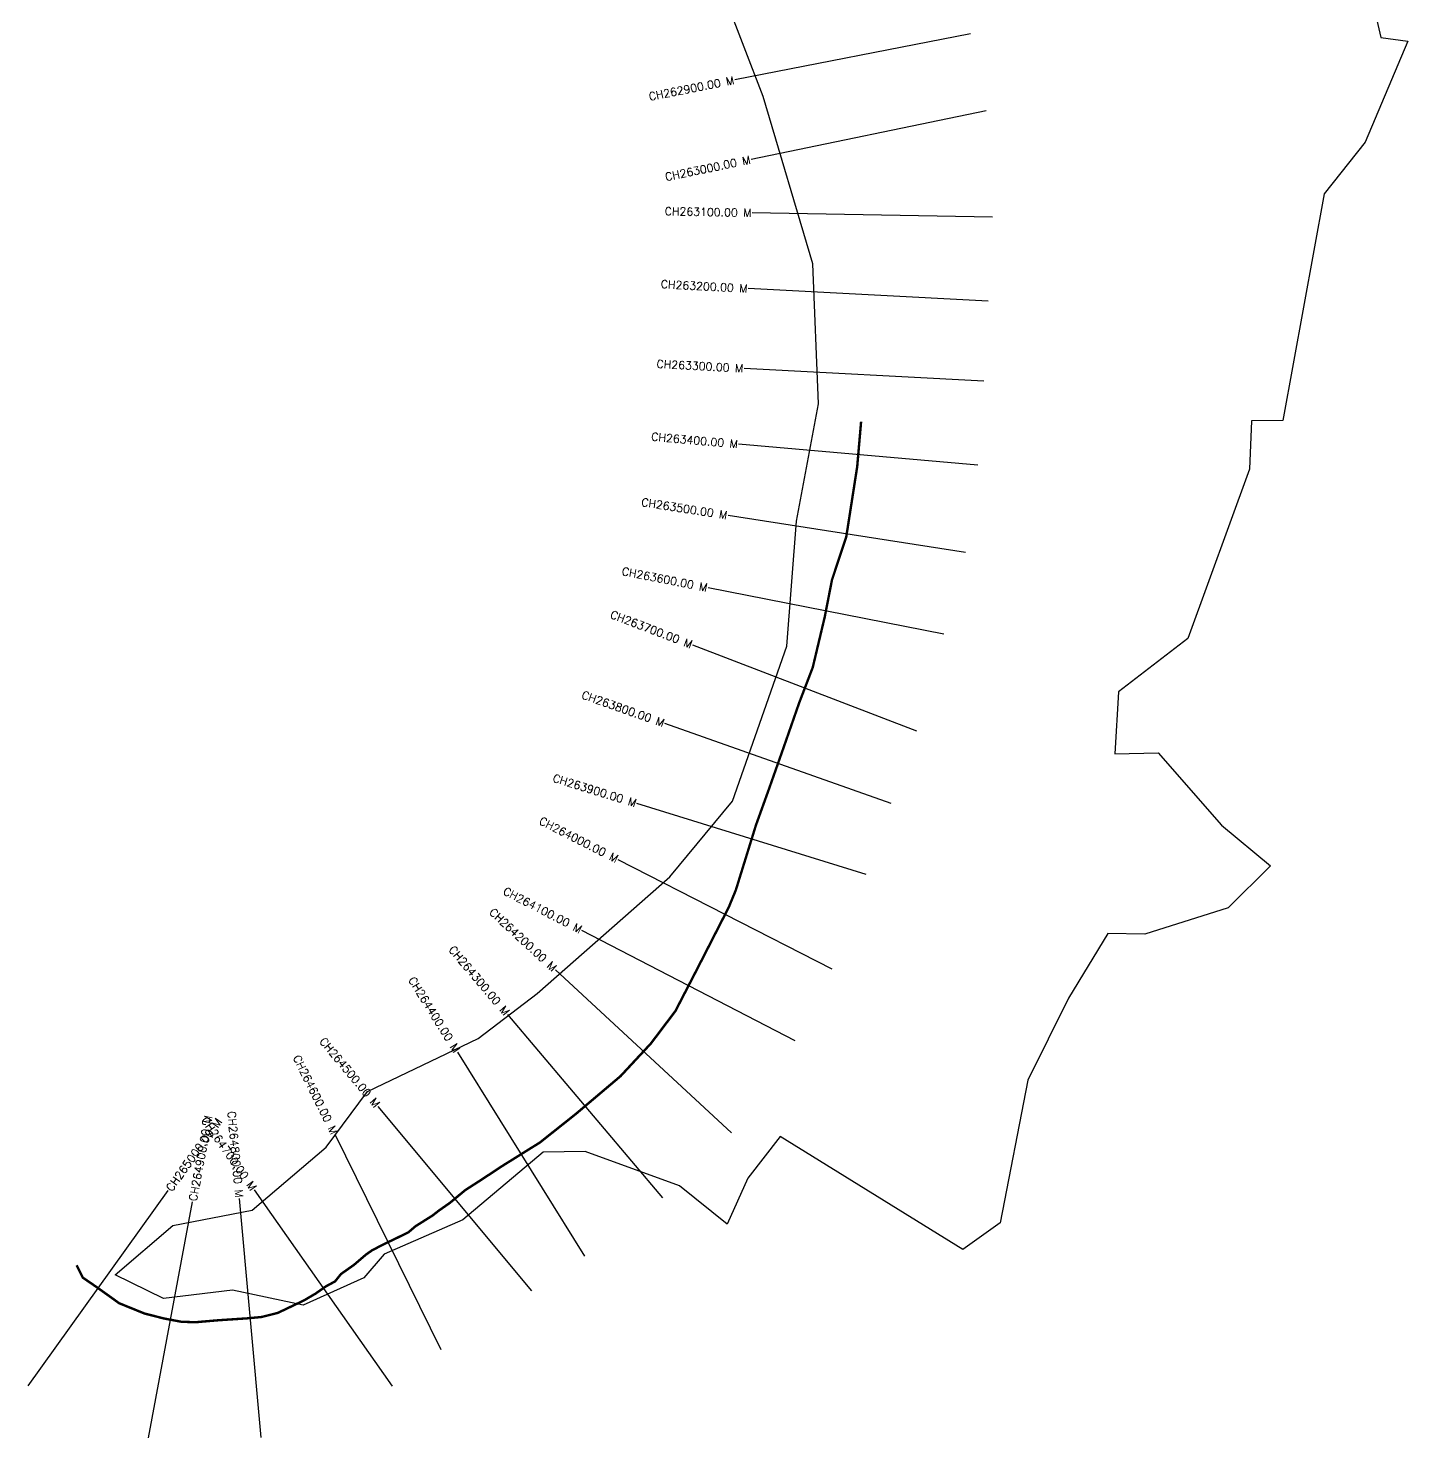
# Model space of a CAD drawing. Header units: metres. Extents: x 279213 to 282149, y 2032389 to 2036914.
# Drawn here: x 279911 to 281634, y 2032389 to 2034150 of the extents above; entities that cross this region are included whole.
import ezdxf
from ezdxf.enums import TextEntityAlignment as Align

# ---------------------------------------------------------------- set-up
doc = ezdxf.new("R2010")
doc.units = ezdxf.units.M
for name, color, linetype in [('CS', 134, 'Continuous'), ('CSMark', 6, 'Continuous'), ('NATURALLY PROTECTED', 3, 'Continuous'), ('village', 3, 'Continuous')]:
    doc.layers.add(name, color=color, linetype=linetype)
doc.styles.get("Standard").update_dxf_attribs({"font": 'simplex.shx'})

msp = doc.modelspace()

# ---------------------------------------------------------------- linework, layer by layer
at = {"layer": 'CS'}
for p, q in [((281088, 2034143.3), (280793.6, 2034085.6)), ((281107.6, 2034046.8), (280813.8, 2033986.2)), ((281115.3, 2033914.1), (280815.4, 2033919.5)), ((281110, 2033809.1), (280810.4, 2033824.8)), ((281104.7, 2033709.1), (280805.1, 2033725.1)), ((281097.1, 2033604.3), (280798.3, 2033630.5)), ((281081.5, 2033495.4), (280785.1, 2033541.6)), ((281054.5, 2033393.2), (280760.1, 2033451)), ((281021.1, 2033272.2), (280740.9, 2033379.4)), ((280988.9, 2033181.7), (280706, 2033281.6)), ((280957.8, 2033092.8), (280671.3, 2033181.6)), ((280915, 2032974.8), (280647.8, 2033111.3)), ((280869, 2032885.1), (280602.6, 2033023)), ((280789.5, 2032770.1), (280569.4, 2032973.9)), ((280703.5, 2032689.2), (280509.8, 2032918.2)), ((280606.2, 2032616.4), (280447.5, 2032871)), ((280540, 2032572.7), (280347.9, 2032803.2)), ((280426.7, 2032499.2), (280294.2, 2032768.3)), ((279910.9, 2032454.3), (280085.7, 2032698.1)), ((280061.3, 2032389.3), (280116.3, 2032684.2)), ((280201.9, 2032389.5), (280174.8, 2032688.3)), ((280365.9, 2032453.6), (280193.4, 2032699))]:
    msp.add_line(p, q, dxfattribs=at)
at = {"layer": 'NATURALLY PROTECTED', "color": 2, "const_width": 3, "flags": 128}
msp.add_lwpolyline([(280951.3, 2033658.6), (280946.4, 2033602.3), (280932.8, 2033515), (280914.9, 2033460.9), (280905.8, 2033414.4), (280890.9, 2033351.7), (280873.9, 2033307.3), (280855.6, 2033254.8), (280836.5, 2033200.6), (280819.9, 2033154.5), (280794.8, 2033073.5), (280786, 2033052.1), (280747, 2032975.9), (280719.4, 2032922.5), (280688.8, 2032882), (280650.7, 2032841), (280594.9, 2032793.8), (280550.1, 2032758.2), (280503.9, 2032729.4), (280476.1, 2032711.1), (280456.8, 2032698.7), (280437.8, 2032682.9), (280424.5, 2032673.6), (280416, 2032667), (280394.7, 2032653.6), (280385.9, 2032646.1), (280367.5, 2032637), (280361.2, 2032634.1), (280351.7, 2032629.4), (280340.1, 2032623.3), (280332.6, 2032618), (280317.9, 2032605.4), (280301.6, 2032593.9), (280294.1, 2032584.6), (280282.6, 2032578.4), (280269.8, 2032569.4), (280255.1, 2032560.8), (280222.6, 2032545.3), (280202.3, 2032540.2), (280184.1, 2032538.5), (280147.9, 2032536.1), (280120.1, 2032533.7), (280102.4, 2032534.2), (280080.2, 2032538.4), (280056, 2032544.6), (280024.5, 2032557.4), (279997.6, 2032576.7), (279979.2, 2032589.3), (279971.3, 2032604.8)], dxfattribs=at)
at = {"layer": 'village', "color": 3}
msp.add_polyline3d([(281569.3, 2034274.7, 0), (281600.7, 2034138.4, 0), (281634.2, 2034133.9, 0), (281581.1, 2034007.9, 0), (281529.9, 2033943.1, 0), (281478.3, 2033660.2, 0), (281439.1, 2033659.8, 0), (281436.4, 2033599.5, 0), (281359.5, 2033387.8, 0), (281272.9, 2033321.2, 0), (281268.2, 2033243.6, 0), (281322.4, 2033244.9, 0), (281401.4, 2033154.7, 0), (281462.8, 2033103.8, 0), (281409.8, 2033051.2, 0), (281305.6, 2033018.4, 0), (281259.6, 2033019.2, 0), (281210.2, 2032938.4, 0), (281159.6, 2032836, 0), (281125.2, 2032657.9, 0), (281078.3, 2032624.7, 0), (280850, 2032765.6, 0), (280809.7, 2032713.5, 0), (280784, 2032656.2, 0), (280724.5, 2032704.1, 0), (280606.4, 2032746.8, 0), (280554.2, 2032746.2, 0), (280453.7, 2032661.4, 0), (280355.6, 2032618.5, 0), (280330.1, 2032589, 0), (280254.2, 2032555.1, 0), (280166.1, 2032573.7, 0), (280079.9, 2032563.3, 0), (280019.6, 2032593, 0), (280091.6, 2032654.7, 0), (280190.6, 2032673.7, 0), (280283.1, 2032752.2, 0), (280334.9, 2032821.9, 0), (280473.1, 2032888.2, 0), (280546.6, 2032944.3, 0), (280712.4, 2033090, 0), (280790.8, 2033184.6, 0), (280858.6, 2033378.3, 0), (280870.6, 2033534.5, 0), (280897.9, 2033680.9, 0), (280890.8, 2033855.7, 0), (280828.9, 2034065, 0), (280781.3, 2034188.7, 0)], dxfattribs=at)

# ---------------------------------------------------------------- texts
at = {"layer": 'CSMark'}
for s, rotation, p in [('CH262900.00 M', 11.0811, (280792.6, 2034085.4)), ('CH263000.00 M', 11.6559, (280812.8, 2033986)), ('CH263100.00 M', 358.9697, (280814.4, 2033919.6)), ('CH263200.00 M', 357.0051, (280809.4, 2033824.9)), ('CH263300.00 M', 356.9436, (280804.1, 2033725.2)), ('CH263400.00 M', 354.9865, (280797.3, 2033630.6)), ('CH263500.00 M', 351.1393, (280784.1, 2033541.7)), ('CH263600.00 M', 348.8879, (280759.1, 2033451.2)), ('CH263700.00 M', 339.0632, (280740, 2033379.8)), ('CH263800.00 M', 340.5565, (280705.1, 2033281.9)), ('CH263900.00 M', 342.7804, (280670.3, 2033181.9)), ('CH264000.00 M', 332.95, (280646.9, 2033111.7)), ('CH264100.00 M', 332.636, (280601.7, 2033023.5)), ('CH264200.00 M', 317.2025, (280568.7, 2032974.6)), ('CH264300.00 M', 310.2192, (280509.2, 2032919)), ('CH264400.00 M', 301.9548, (280446.9, 2032871.8)), ('CH264500.00 M', 309.8027, (280347.3, 2032804)), ('CH264600.00 M', 296.2252, (280293.7, 2032769.2)), ('CH264700.00 M', 305.1145, (280192.8, 2032699.8)), ('CH264800.00 M', 275.1917, (280174.7, 2032689.3))]:
    msp.add_text(s, height=10, rotation=rotation, dxfattribs=at).set_placement(p, align=Align.MIDDLE_RIGHT)
for s, rotation, p in [('CH265000.00 M', 54.3507, (280086.3, 2032698.9)), ('CH264900.00 M', 79.4496, (280116.4, 2032685.2))]:
    msp.add_text(s, height=10, rotation=rotation, dxfattribs=at).set_placement(p, align=Align.MIDDLE_LEFT)

doc.saveas('drawing.dxf')
